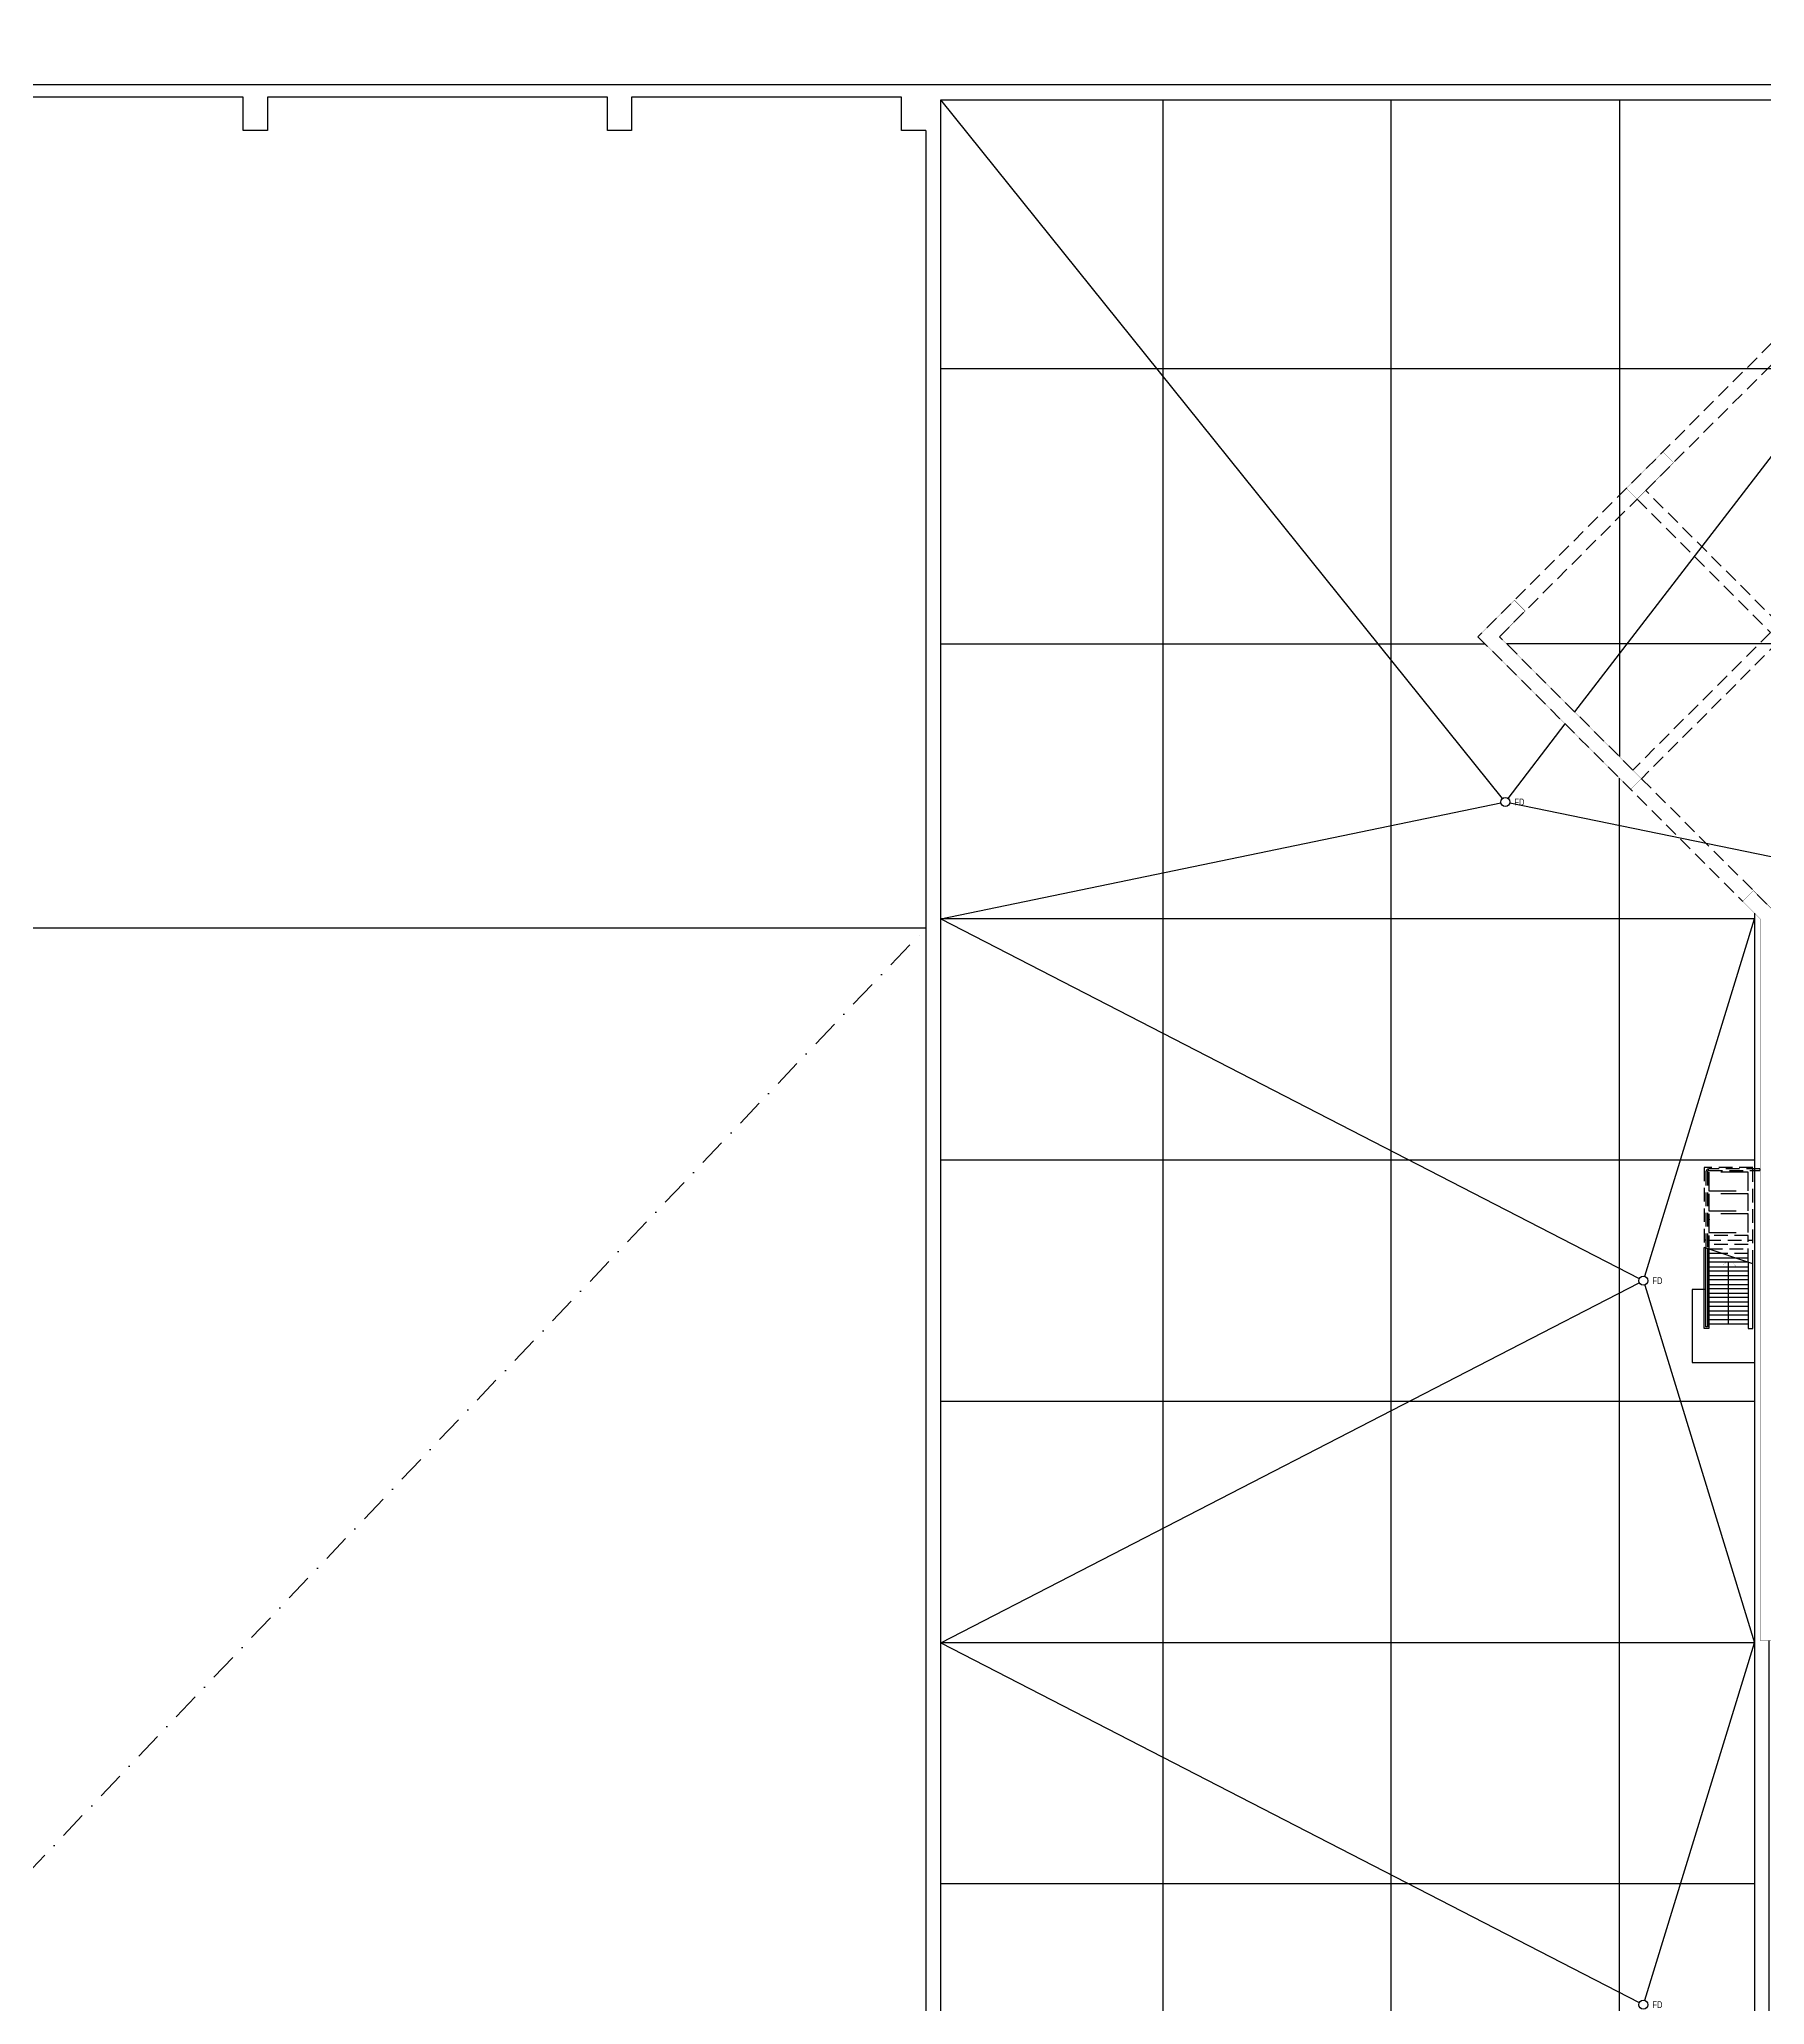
# Model space of a CAD drawing. Header units: millimetres. Extents: x -68474 to 336725, y -113450 to 40976.
# Drawn here: x 74438 to 102875, y 69 to 32477 of the extents above; entities that cross this region are included whole.
import ezdxf

# ---------------------------------------------------------------- set-up
doc = ezdxf.new("R2010")
doc.units = ezdxf.units.MM
doc.header["$LTSCALE"] = 900
for name, pattern in [('s3152a$0$DASHDOT', [1, 0.5, -0.25, 0, -0.25]), ('s3152a$0$DASHED', [0.75, 0.5, -0.25]), ('s3152a$0$HIDDEN', [0.375, 0.25, -0.125])]:
    doc.linetypes.add(name, pattern=pattern)
for name, color, linetype in [('s3152a$0$11', 14, 'Continuous'), ('s3152a$0$20', 7, 'Continuous'), ('s3152a$0$23', 7, 'Continuous'), ('s3152a$0$25', 7, 'Continuous'), ('s3152a$0$45', 7, 'Continuous'), ('s3152a$0$7', 7, 'Continuous')]:
    doc.layers.add(name, color=color, linetype=linetype)
doc.styles.add('s3152a$0$STANDARD', font='txt')

# ---------------------------------------------------------------- blocks, each defined once
blk = doc.blocks.new('s3152a$0$FD')
at = {"layer": 's3152a$0$45', "linetype": 'Continuous'}
blk.add_circle((0, 0), 0.1, dxfattribs=at)
at = {"layer": 's3152a$0$45', "linetype": 'Continuous', "style": 's3152a$0$STANDARD', "width": 0.8}
blk.add_text('FD', height=0.15, dxfattribs=at).set_placement((0.2, -0.0749))
blk = doc.blocks.new('s3152a$0$ARROW')
at = {"layer": 's3152a$0$25', "color": 10, "linetype": 'Continuous', "const_width": 0.005}
blk.add_lwpolyline([(-0.433, 0.25, 0.071801), (-0.238084, 0.077755, 0.141961), (0, 0, 0.141961), (0.238084, 0.077755, 0.071801), (0.433, 0.25)], format="xyb", dxfattribs=at)
blk = doc.blocks.new('s3152a')
at = {"layer": 's3152a$0$11', "color": 14, "linetype": 'Continuous', "const_width": 5}
blk.add_lwpolyline([(102513, 18262), (102800, 17975), (102800, 6075), (104300, 6075), (104300, 6275), (103000, 6275), (103000, 16925), (103850, 16925), (103850, 17075), (103000, 17075), (103000, 17775), (103350, 17775), (103350, 17975), (103154, 17975), (103154, 17975), (103154, 17975), (103154, 17975), (103154, 17975), (102690, 18439)], close=True, dxfattribs=at)
at = {"layer": 's3152a$0$20', "color": 2, "linetype": 'Continuous', "const_width": 5}
for points in [[(101196, 25673), (100595, 25072), (100772, 24895), (101373, 25496)], [(98750, 23227), (98927, 23050), (98503, 22626), (100843, 20285), (100667, 20108), (98149, 22626)]]:
    blk.add_lwpolyline(points, close=True, dxfattribs=at)
at = {"layer": 's3152a$0$23', "color": 2, "linetype": 'Continuous'}
blk.add_line((107248, 31725), (54975, 31725), dxfattribs=at)
at = {"layer": 's3152a$0$23', "color": 14, "linetype": 's3152a$0$DASHDOT'}
blk.add_line((55000, -18025), (89050, 17825), dxfattribs=at)
at = {"layer": 's3152a$0$23', "color": 2, "linetype": 's3152a$0$HIDDEN'}
blk.add_lwpolyline([(113487, 18262), (117851, 22626), (108000, 32477), (98149, 22626), (102513, 18262)], dxfattribs=at)
at = {"layer": 's3152a$0$23', "color": 2, "linetype": 'Continuous'}
for points in [[(89050, 30975), (88650, 30975), (88650, 31525), (84200, 31525), (84200, 30975), (83800, 30975), (83800, 31525), (78200, 31525), (78200, 30975), (77800, 30975), (77800, 31525), (73925, 31525)], [(102705, 18070), (102705, -5830), (89295, -5830), (89295, 31480), (107003, 31480)], [(89050, 30975), (89050, -6075), (102950, -6075), (102950, 6075)]]:
    blk.add_lwpolyline(points, dxfattribs=at)
at = {"layer": 's3152a$0$23', "color": 2, "linetype": 's3152a$0$HIDDEN'}
for points in [[(103212, 27335), (105411, 25136), (103113, 22837), (100914, 25037)], [(100772, 24895), (102971, 22696), (100702, 20427), (98503, 22626)], [(105419, 20248), (103113, 22555), (100843, 20285), (103150, 17979)]]:
    blk.add_lwpolyline(points, close=True, dxfattribs=at)
at = {"layer": 's3152a$0$23', "color": 14, "linetype": 'Continuous'}
blk.add_lwpolyline([(73900, 12275), (73900, 17825), (89050, 17825)], dxfattribs=at)
at = {"layer": 's3152a$0$25', "color": 1, "linetype": 's3152a$0$HIDDEN'}
for p, q in [((101906, 13799), (101906, 12546)), ((101930, 13799), (101930, 12538)), ((101906, 12675), (101880, 12675)), ((101930, 12675), (102680, 12675)), ((102604, 12602), (101956, 12602)), ((101956, 12530), (102604, 12530)), ((102604, 12457), (102172, 12457)), ((102388, 12384), (102604, 12384))]:
    blk.add_line(p, q, dxfattribs=at)
at = {"layer": 's3152a$0$25', "color": 14, "linetype": 'Continuous'}
for p, q in [((102680, 12286), (101880, 12555)), ((102172, 12457), (101956, 12457)), ((102280, 11292), (102280, 12311))]:
    blk.add_line(p, q, dxfattribs=at)
at = {"layer": 's3152a$0$25', "color": 1, "linetype": 's3152a$0$HIDDEN'}
for points in [[(102680, 12286), (102680, 13875), (101880, 13875), (101880, 12555)], [(101956, 13824), (102800, 13824), (102800, 13849), (101956, 13849)], [(102604, 12311), (102604, 12751), (101956, 12751), (101956, 12530)]]:
    blk.add_lwpolyline(points, dxfattribs=at)
at = {"layer": 's3152a$0$25', "color": 1, "linetype": 's3152a$0$DASHED'}
for points in [[(101956, 13491), (102604, 13491), (102604, 13799), (101956, 13799)], [(101956, 13159), (102604, 13159), (102604, 13441), (101956, 13441)], [(101956, 12801), (102604, 12801), (102604, 13109), (101956, 13109)]]:
    blk.add_lwpolyline(points, close=True, dxfattribs=at)
at = {"layer": 's3152a$0$25', "color": 14, "linetype": 'Continuous'}
for points in [[(101956, 12530), (101956, 11219), (101880, 11219), (101880, 12555)], [(101930, 12538), (101930, 11245), (101906, 11245), (101906, 12546)], [(102604, 12311), (101956, 12311), (101956, 12384), (102388, 12384)], [(102604, 12311), (102604, 11219), (102680, 11219), (102680, 12286)], [(101906, 11860), (101680, 11860), (101680, 10660), (102705, 10660)]]:
    blk.add_lwpolyline(points, dxfattribs=at)
for points in [[(101956, 12238), (102604, 12238), (102604, 12166), (101956, 12166)], [(101956, 12093), (102604, 12093), (102604, 12020), (101956, 12020)], [(101956, 11947), (102604, 11947), (102604, 11874), (101956, 11874)], [(101956, 11802), (102604, 11802), (102604, 11729), (101956, 11729)], [(101956, 11656), (102604, 11656), (102604, 11583), (101956, 11583)], [(101956, 11510), (102604, 11510), (102604, 11438), (101956, 11438)], [(101956, 11365), (102604, 11365), (102604, 11292), (101956, 11292)]]:
    blk.add_lwpolyline(points, close=True, dxfattribs=at)
at = {"layer": 's3152a$0$25', "color": 1, "linetype": 's3152a$0$HIDDEN'}
for radius, start in [(50, 89.9201), (25, 90)]:
    blk.add_arc((101956, 13799), radius, start, 180, dxfattribs=at)
at = {"layer": 's3152a$0$45', "color": 8, "linetype": 'Continuous'}
for p, q in [((108000, 32123), (99740, 21389)), ((98554, 19958), (89295, 31480)), ((98647, 19960), (99586, 21189)), ((89295, 17975), (98528, 19885)), ((98675, 19885), (106553, 18272)), ((102705, 17975), (89295, 17975)), ((89295, 17975), (100808, 12041)), ((100898, 12079), (102705, 17975)), ((89295, 6038), (100808, 11972)), ((100898, 11934), (102705, 6038)), ((102705, 6038), (89295, 6038)), ((89295, 6038), (100808, 103)), ((100898, 141), (102705, 6038))]:
    blk.add_line(p, q, dxfattribs=at)
at = {"layer": 's3152a$0$7', "color": 10, "linetype": 'Continuous'}
for p, q in [((92960, -5830), (92960, 31480)), ((96721, -5830), (96721, 31480)), ((100481, 31480), (100481, 20648)), ((108001, 27042), (89295, 27042)), ((89295, 22508), (98267, 22508)), ((108001, 22508), (98620, 22508)), ((100481, -5830), (100481, 20294)), ((102705, 13996), (89295, 13996)), ((102705, 10017), (89295, 10017)), ((102705, 2059), (89295, 2059))]:
    blk.add_line(p, q, dxfattribs=at)
at = {"xscale": 749.999, "yscale": 749.999, "zscale": 1000}
for p in [(98601, 19900), (100875, 12007), (100875, 69)]:
    blk.add_blockref('s3152a$0$FD', p, dxfattribs=at)
at = {"xscale": 299.998, "yscale": 299.998, "zscale": 1000}
for p, rotation in [((101971, 13018), 90), ((102280, 12311), 180)]:
    blk.add_blockref('s3152a$0$ARROW', p, dxfattribs=dict(at, rotation=rotation))

msp = doc.modelspace()

# ---------------------------------------------------------------- block references
msp.add_blockref('s3152a', (0, 0))

doc.saveas('drawing.dxf')
